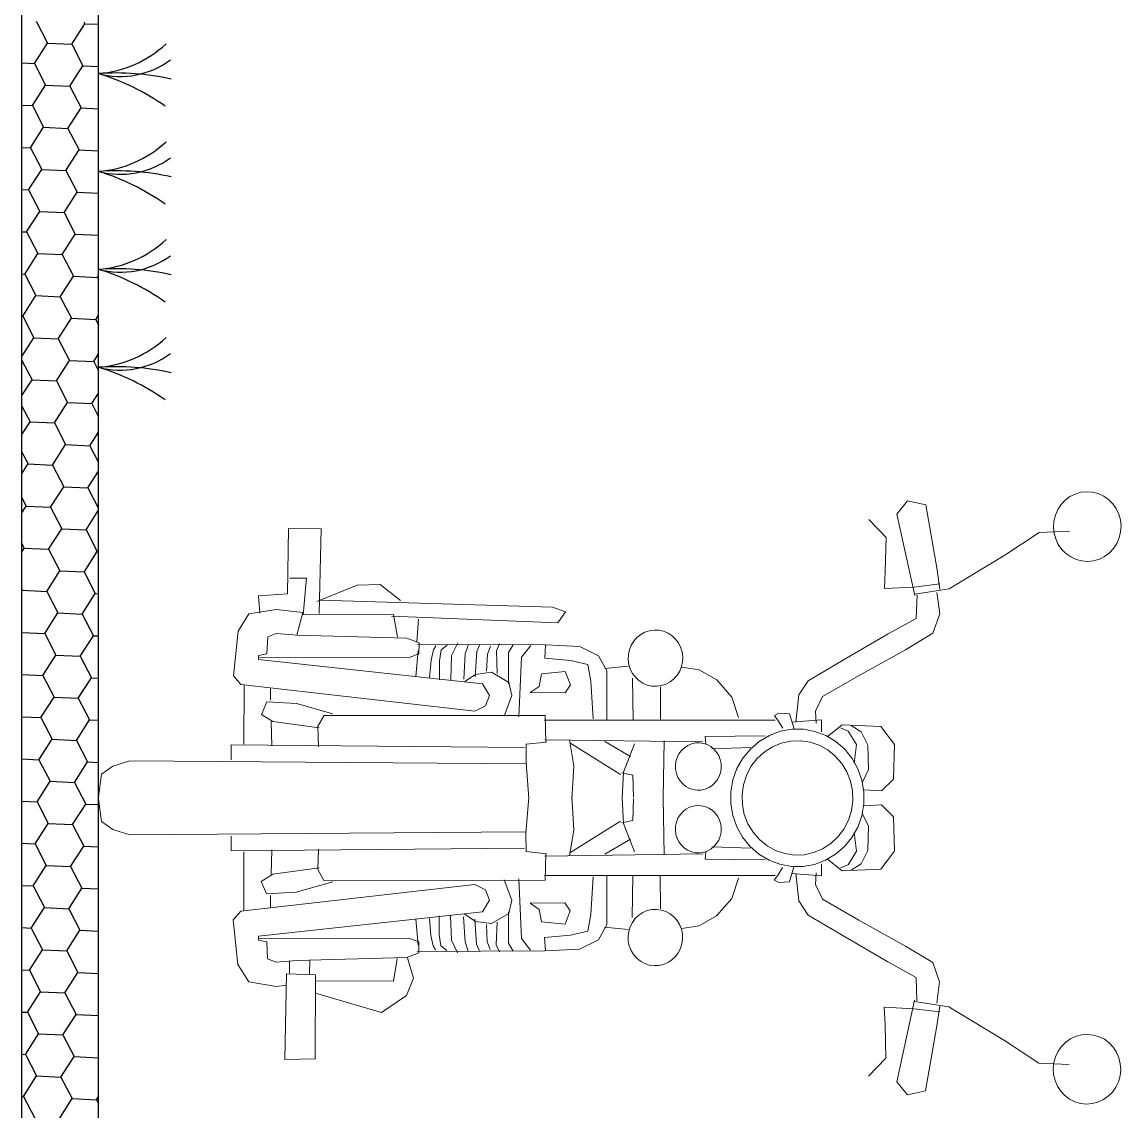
# Model space of a CAD drawing. Header units: feet. Extents: x 50754 to 76410, y 49660 to 67674.
# Drawn here: x 70058.4 to 70180.7, y 55077.6 to 55198.9 of the extents above; entities that cross this region are included whole.
import ezdxf

# ---------------------------------------------------------------- set-up
doc = ezdxf.new("R2010")
doc.units = ezdxf.units.FT
doc.linetypes.add('Amconstr', pattern=[9999, 9999, 0])
doc.layers.add('1_BIKE', color=1, linetype='Continuous', lineweight=0)
for name, color, linetype in [('1_BUSH', 3, 'Continuous'), ('1_HATCH', 8, 'Continuous'), ('1_LINE', 4, 'Continuous'), ('MS GATE', 1, 'Continuous')]:
    doc.layers.add(name, color=color, linetype=linetype)

# ---------------------------------------------------------------- blocks, each defined once
blk = doc.blocks.new('admin enlclave road')
at = {"layer": '1_BIKE', "color": 253, "linetype": 'Continuous'}
for p, q in [((44846.2877, -5347.1955), (44846.2749, -5347.2042)), ((44846.3017, -5347.1891), (44846.2877, -5347.1955)), ((44846.3166, -5347.1854), (44846.3017, -5347.1891)), ((44846.3319, -5347.1844), (44846.3166, -5347.1854)), ((44846.3472, -5347.1862), (44846.3319, -5347.1844)), ((44846.362, -5347.1907), (44846.3472, -5347.1862)), ((44846.3758, -5347.1977), (44846.362, -5347.1907)), ((44846.3882, -5347.2071), (44846.3758, -5347.1977)), ((44846.2549, -5347.2279), (44846.2481, -5347.242)), ((44846.2639, -5347.2151), (44846.2549, -5347.2279)), ((44846.2749, -5347.2042), (44846.2639, -5347.2151)), ((44846.3989, -5347.2186), (44846.3882, -5347.2071)), ((44846.4075, -5347.2318), (44846.3989, -5347.2186)), ((44846.4137, -5347.2463), (44846.4075, -5347.2318)), ((44846.2439, -5347.2572), (44846.2423, -5347.273)), ((44846.2481, -5347.242), (44846.2439, -5347.2572)), ((44846.4174, -5347.2617), (44846.4137, -5347.2463)), ((44845.8569, -5347.2725), (44845.834, -5347.3106)), ((44845.9054, -5347.2763), (44845.8569, -5347.2725)), ((44845.9574, -5347.4407), (44845.9054, -5347.2763)), ((44846.2423, -5347.273), (44846.2434, -5347.2888)), ((44846.2434, -5347.2888), (44846.2471, -5347.3042)), ((44846.4169, -5347.2933), (44846.4185, -5347.2775)), ((44846.4185, -5347.2775), (44846.4174, -5347.2617)), ((44845.834, -5347.3106), (44845.9093, -5347.5153)), ((44846.2078, -5347.3081), (44846.1272, -5347.3788)), ((44846.2858, -5347.2936), (44846.2078, -5347.3081)), ((44846.2471, -5347.3042), (44846.2533, -5347.3187)), ((44846.406, -5347.3226), (44846.4127, -5347.3084)), ((44846.4127, -5347.3084), (44846.4169, -5347.2933)), ((44845.8146, -5347.3751), (44845.7632, -5347.3345)), ((44846.2533, -5347.3187), (44846.2619, -5347.3319)), ((44846.2619, -5347.3319), (44846.2726, -5347.3434)), ((44846.2726, -5347.3434), (44846.285, -5347.3528)), ((44846.3732, -5347.355), (44846.3859, -5347.3463)), ((44846.3859, -5347.3463), (44846.3969, -5347.3354)), ((44846.3969, -5347.3354), (44846.406, -5347.3226)), ((44845.8242, -5347.4626), (44845.8146, -5347.3751)), ((44846.285, -5347.3528), (44846.2989, -5347.3598)), ((44846.2989, -5347.3598), (44846.3136, -5347.3643)), ((44846.3136, -5347.3643), (44846.3289, -5347.3661)), ((44846.3289, -5347.3661), (44846.3442, -5347.3651)), ((44846.3442, -5347.3651), (44846.3591, -5347.3614)), ((44846.3591, -5347.3614), (44846.3732, -5347.355)), ((44846.1272, -5347.3788), (44846.0477, -5347.4431)), ((44845.972, -5347.4904), (44845.9574, -5347.4407)), ((44846.0477, -5347.4431), (44845.9953, -5347.4852)), ((44845.8282, -5347.5075), (44845.8242, -5347.4626)), ((44845.9701, -5347.4762), (44845.9043, -5347.4932)), ((44845.9953, -5347.4852), (44845.9087, -5347.5112)), ((44845.9043, -5347.4932), (44845.8282, -5347.5075)), ((44845.9149, -5347.5124), (44845.9211, -5347.5736)), ((44845.9652, -5347.4995), (44845.9804, -5347.5532)), ((44844.3504, -5347.5533), (44844.2659, -5347.5646)), ((44844.2659, -5347.5646), (44844.2864, -5347.7332)), ((44844.3757, -5347.7729), (44844.3504, -5347.5533)), ((44845.9211, -5347.5736), (44845.8537, -5347.6238)), ((44845.9804, -5347.5532), (44845.9694, -5347.6063)), ((44845.8537, -5347.6238), (44845.745, -5347.7086)), ((44845.9694, -5347.6063), (44845.9044, -5347.6584)), ((44845.9044, -5347.6584), (44845.7934, -5347.7413)), ((44844.2869, -5347.6918), (44844.3301, -5347.6861)), ((44844.3301, -5347.6861), (44844.335, -5347.7824)), ((44844.4642, -5347.6867), (44844.3657, -5347.7432)), ((44844.3731, -5347.7381), (44844.9767, -5347.674)), ((44844.5229, -5347.6768), (44844.4642, -5347.6867)), ((44844.5814, -5347.7103), (44844.5229, -5347.6768)), ((44844.9767, -5347.674), (44845.0117, -5347.6817)), ((44845.0117, -5347.6817), (44844.9958, -5347.7127)), ((44844.9958, -5347.7127), (44844.5632, -5347.754)), ((44845.2145, -5347.7131), (44845.2058, -5347.7222)), ((44845.2246, -5347.7057), (44845.2145, -5347.7131)), ((44845.2358, -5347.7002), (44845.2246, -5347.7057)), ((44845.2477, -5347.6969), (44845.2358, -5347.7002)), ((44845.2601, -5347.6957), (44845.2477, -5347.6969)), ((44845.2724, -5347.6968), (44845.2601, -5347.6957)), ((44845.2845, -5347.7), (44845.2724, -5347.6968)), ((44845.2958, -5347.7054), (44845.2845, -5347.7)), ((44845.3061, -5347.7127), (44845.2958, -5347.7054)), ((44845.3149, -5347.7217), (44845.3061, -5347.7127)), ((44845.745, -5347.7086), (44845.6636, -5347.7731)), ((44844.2864, -5347.7332), (44844.2125, -5347.7493)), ((44845.1937, -5347.7443), (44845.1906, -5347.7567)), ((44845.1988, -5347.7327), (44845.1937, -5347.7443)), ((44845.2058, -5347.7222), (44845.1988, -5347.7327)), ((44845.3222, -5347.7321), (44845.3149, -5347.7217)), ((44845.3276, -5347.7437), (44845.3222, -5347.7321)), ((44845.3309, -5347.7561), (44845.3276, -5347.7437)), ((44845.7934, -5347.7413), (44845.7063, -5347.8087)), ((44844.2125, -5347.7493), (44844.2224, -5347.7934)), ((44844.3332, -5347.7765), (44844.2633, -5347.7776)), ((44844.3253, -5347.8374), (44844.3332, -5347.7765)), ((44844.5686, -5347.7492), (44844.331, -5347.783)), ((44844.5863, -5347.8067), (44844.5686, -5347.7492)), ((44844.638, -5347.8121), (44844.6341, -5347.7528)), ((44844.971, -5347.7738), (44844.6408, -5347.818)), ((44845.061, -5347.7659), (44844.972, -5347.7737)), ((44844.972, -5347.7737), (44844.9746, -5347.8084)), ((44845.1133, -5347.7837), (44845.061, -5347.7659)), ((44845.1906, -5347.7567), (44845.1897, -5347.7695)), ((44845.1897, -5347.7695), (44845.191, -5347.7822)), ((44845.3322, -5347.7688), (44845.3309, -5347.7561)), ((44845.3312, -5347.7816), (44845.3322, -5347.7688)), ((44845.6636, -5347.7731), (44845.6449, -5347.8128)), ((44844.1941, -5347.7992), (44844.1726, -5347.8475)), ((44844.2633, -5347.7776), (44844.1941, -5347.7992)), ((44844.3253, -5347.8374), (44844.6111, -5347.8054)), ((44844.6111, -5347.8054), (44844.6442, -5347.8134)), ((44844.733, -5347.8345), (44844.7444, -5347.8)), ((44844.7679, -5347.8258), (44844.7725, -5347.8004)), ((44844.7965, -5347.8157), (44844.802, -5347.7964)), ((44844.8249, -5347.8181), (44844.83, -5347.7968)), ((44844.8474, -5347.8069), (44844.8528, -5347.7876)), ((44844.8793, -5347.8067), (44844.8884, -5347.7849)), ((44844.9339, -5347.7808), (44844.9144, -5347.8144)), ((44845.1401, -5347.8194), (44845.1133, -5347.7837)), ((44845.1935, -5347.7998), (44845.1334, -5347.8141)), ((44845.191, -5347.7822), (44845.1943, -5347.7946)), ((44845.1943, -5347.7946), (44845.1997, -5347.8061)), ((44845.3231, -5347.8056), (44845.3282, -5347.7939)), ((44845.3282, -5347.7939), (44845.3312, -5347.7816)), ((44845.3784, -5347.7834), (44845.3324, -5347.7833)), ((44845.4271, -5347.8037), (44845.3784, -5347.7834)), ((44845.4724, -5347.8431), (44845.4271, -5347.8037)), ((44844.6442, -5347.8134), (44844.648, -5347.8418)), ((44844.6479, -5347.9016), (44844.6449, -5347.8339)), ((44844.6816, -5347.8538), (44844.6839, -5347.8266)), ((44844.6839, -5347.8266), (44844.6885, -5347.8157)), ((44844.7035, -5347.8529), (44844.7036, -5347.824)), ((44844.7036, -5347.824), (44844.7177, -5347.8097)), ((44844.7726, -5347.8912), (44844.7679, -5347.8258)), ((44844.8012, -5347.8812), (44844.7965, -5347.8157)), ((44844.8288, -5347.863), (44844.8249, -5347.8181)), ((44844.8572, -5347.8654), (44844.8474, -5347.8069)), ((44844.8902, -5347.8879), (44844.8793, -5347.8067)), ((44844.9144, -5347.8144), (44844.929, -5347.9694)), ((44844.9746, -5347.8084), (44845.0422, -5347.8056)), ((44845.0422, -5347.8056), (44845.0888, -5347.8097)), ((44845.0888, -5347.8097), (44845.1023, -5347.8512)), ((44845.1569, -5347.9451), (44845.1401, -5347.8194)), ((44845.1997, -5347.8061), (44845.2069, -5347.8166)), ((44845.2069, -5347.8166), (44845.2158, -5347.8256)), ((44845.2084, -5347.8288), (44845.225, -5347.9381)), ((44845.2158, -5347.8256), (44845.2261, -5347.8329)), ((44845.2261, -5347.8329), (44845.2374, -5347.8383)), ((44845.2861, -5347.838), (44845.2973, -5347.8326)), ((44845.2973, -5347.8326), (44845.3074, -5347.8252)), ((44845.3074, -5347.8252), (44845.3161, -5347.8161)), ((44845.3161, -5347.8161), (44845.3231, -5347.8056)), ((44845.6449, -5347.8128), (44845.6465, -5347.8848)), ((44845.7063, -5347.8087), (44845.6938, -5347.8496)), ((44844.1726, -5347.8475), (44844.1762, -5347.9647)), ((44844.6238, -5347.8553), (44844.2365, -5347.9071)), ((44844.2511, -5347.8515), (44844.2717, -5347.8405)), ((44844.2551, -5347.8963), (44844.2511, -5347.8515)), ((44844.2717, -5347.8405), (44844.3253, -5347.8374)), ((44844.648, -5347.8418), (44844.6238, -5347.8553)), ((44844.6836, -5347.899), (44844.6816, -5347.8538)), ((44844.7099, -5347.9016), (44844.7035, -5347.8529)), ((44844.7394, -5347.8977), (44844.733, -5347.8345)), ((44844.9721, -5347.8501), (44844.9706, -5347.8833)), ((44845.0323, -5347.8358), (44844.9721, -5347.8501)), ((44845.0506, -5347.8685), (44845.0323, -5347.8358)), ((44845.1023, -5347.8512), (44845.1212, -5347.9478)), ((44845.2374, -5347.8383), (44845.2494, -5347.8415)), ((44845.2494, -5347.8415), (44845.2618, -5347.8426)), ((44845.2618, -5347.8426), (44845.2742, -5347.8414)), ((44845.2742, -5347.8414), (44845.2861, -5347.838)), ((44845.2957, -5347.9286), (44845.2841, -5347.8414)), ((44845.4971, -5347.8934), (44845.4724, -5347.8431)), ((44845.6938, -5347.8496), (44845.6998, -5347.8798)), ((44844.7763, -5347.8969), (44844.8014, -5347.8749)), ((44844.8014, -5347.8749), (44844.8419, -5347.8633)), ((44844.8419, -5347.8633), (44844.8906, -5347.8837)), ((44844.8906, -5347.8837), (44844.9031, -5347.9171)), ((44844.9706, -5347.8833), (44844.9492, -5347.9027)), ((44844.9492, -5347.9027), (44845.0396, -5347.8906)), ((44845.5922, -5347.8869), (44844.996, -5347.9687)), ((44845.0396, -5347.8906), (44845.0506, -5347.8685)), ((44845.5996, -5347.8674), (44845.5887, -5347.875)), ((44845.5887, -5347.875), (44845.6004, -5347.8879)), ((44845.6274, -5347.8657), (44845.5996, -5347.8674)), ((44845.6004, -5347.8879), (44845.6146, -5347.9046)), ((44845.6444, -5347.9027), (44845.6274, -5347.8657)), ((44845.7125, -5347.8698), (44845.6366, -5347.8862)), ((44845.7165, -5347.9002), (44845.7125, -5347.8698)), ((44845.7672, -5347.8749), (44845.7339, -5347.9103)), ((44845.7851, -5347.889), (44845.7643, -5347.8835)), ((44845.868, -5347.8656), (44845.7672, -5347.8749)), ((44845.8113, -5347.9206), (44845.7851, -5347.889)), ((44845.8188, -5347.8866), (44845.791, -5347.8738)), ((44845.841, -5347.9187), (44845.8188, -5347.8866)), ((44845.9096, -5347.9075), (44845.868, -5347.8656)), ((44844.234, -5347.9033), (44844.2551, -5347.8963)), ((44844.2354, -5347.9134), (44844.234, -5347.9033)), ((44844.8233, -5347.8968), (44844.2354, -5347.9134)), ((44844.8451, -5347.9248), (44844.8233, -5347.8968)), ((44844.9031, -5347.9171), (44844.8904, -5347.9725)), ((44845.6096, -5347.9139), (44845.5828, -5347.9284)), ((44845.6385, -5347.9045), (44845.6096, -5347.9139)), ((44845.6686, -5347.9005), (44845.6385, -5347.9045)), ((44845.6989, -5347.9018), (44845.6686, -5347.9005)), ((44845.7286, -5347.9086), (44845.6989, -5347.9018)), ((44845.7568, -5347.9206), (44845.7286, -5347.9086)), ((44845.8514, -5347.9813), (44845.841, -5347.9187)), ((44845.9195, -5347.997), (44845.9096, -5347.9075)), ((44844.8388, -5347.9525), (44844.8451, -5347.9248)), ((44845.5721, -5347.9309), (44845.4171, -5347.9537)), ((44845.5588, -5347.9475), (44845.5385, -5347.9705)), ((44845.5828, -5347.9284), (44845.5588, -5347.9475)), ((44845.5946, -5347.9568), (44845.6164, -5347.944)), ((44845.6164, -5347.944), (44845.6402, -5347.9354)), ((44845.6402, -5347.9354), (44845.665, -5347.9311)), ((44845.665, -5347.9311), (44845.6903, -5347.9313)), ((44845.6903, -5347.9313), (44845.7151, -5347.9361)), ((44845.7151, -5347.9361), (44845.7388, -5347.9452)), ((44845.7388, -5347.9452), (44845.7607, -5347.9584)), ((44845.7825, -5347.9375), (44845.7568, -5347.9206)), ((44845.8051, -5347.9586), (44845.7825, -5347.9375)), ((44845.8119, -5347.9701), (44845.8113, -5347.9206)), ((44844.1762, -5347.9647), (44844.1988, -5347.9844)), ((44844.1988, -5347.9844), (44844.8131, -5347.9704)), ((44844.9963, -5347.9562), (44844.4246, -5348.0347)), ((44844.8131, -5347.9704), (44844.8388, -5347.9525)), ((44845.0075, -5348.025), (44844.9963, -5347.9562)), ((44845.4131, -5347.9687), (44845.0037, -5348.0193)), ((44845.3943, -5347.9743), (44845.3845, -5347.978)), ((44845.4046, -5347.9724), (44845.3943, -5347.9743)), ((44845.4151, -5347.9724), (44845.4046, -5347.9724)), ((44845.4254, -5347.9743), (44845.4151, -5347.9724)), ((44845.4171, -5347.9537), (44845.4218, -5347.9737)), ((44845.4353, -5347.978), (44845.4254, -5347.9743)), ((44845.5388, -5347.9663), (44845.4391, -5347.9838)), ((44845.5385, -5347.9705), (44845.5223, -5347.9969)), ((44845.5589, -5347.9932), (44845.5752, -5347.9734)), ((44845.5752, -5347.9734), (44845.5946, -5347.9568)), ((44845.7607, -5347.9584), (44845.78, -5347.9753)), ((44845.78, -5347.9753), (44845.7962, -5347.9954)), ((44845.8237, -5347.9835), (44845.8051, -5347.9586)), ((44844.207, -5347.9854), (44844.2273, -5348.1375)), ((44844.2768, -5347.9843), (44844.2809, -5348.0147)), ((44845.2315, -5348.0322), (44845.1595, -5348.0026)), ((44845.237, -5347.9984), (44845.2192, -5348.0751)), ((44845.3304, -5348.1284), (44845.3126, -5347.98)), ((44845.3609, -5347.9985), (44845.3557, -5348.0079)), ((44845.3675, -5347.9903), (44845.3609, -5347.9985)), ((44845.3755, -5347.9834), (44845.3675, -5347.9903)), ((44845.3845, -5347.978), (44845.3755, -5347.9834)), ((44845.4444, -5347.9834), (44845.4353, -5347.978)), ((44845.4524, -5347.9903), (44845.4444, -5347.9834)), ((44845.4592, -5347.9986), (44845.4524, -5347.9903)), ((44845.4645, -5348.0079), (44845.4592, -5347.9986)), ((44845.5223, -5347.9969), (44845.5109, -5348.0259)), ((44845.5463, -5348.0156), (44845.5589, -5347.9932)), ((44845.7962, -5347.9954), (44845.8088, -5348.0181)), ((44845.838, -5348.0112), (44845.8237, -5347.9835)), ((44845.84, -5348.0159), (44845.8514, -5347.9813)), ((44845.8921, -5348.0316), (44845.9195, -5347.997)), ((44844.2716, -5348.0201), (44844.2622, -5348.0544)), ((44844.3488, -5348.0139), (44844.2716, -5348.0201)), ((44844.4467, -5348.0276), (44844.3488, -5348.0139)), ((44844.4246, -5348.0347), (44844.4127, -5348.0652)), ((44844.9572, -5348.0379), (44845.0094, -5348.0247)), ((44845.0883, -5348.0761), (44845.0676, -5348.0107)), ((44845.2122, -5348.0822), (44845.0697, -5348.0187)), ((44845.3522, -5348.018), (44845.3504, -5348.0287)), ((44845.3504, -5348.0287), (44845.3505, -5348.0394)), ((44845.3557, -5348.0079), (44845.3522, -5348.018)), ((44845.4682, -5348.0181), (44845.4645, -5348.0079)), ((44845.4701, -5348.0287), (44845.4682, -5348.0181)), ((44845.4702, -5348.0395), (44845.4701, -5348.0287)), ((44845.5109, -5348.0259), (44845.5046, -5348.0564)), ((44845.5376, -5348.04), (44845.5463, -5348.0156)), ((44845.8088, -5348.0181), (44845.8174, -5348.0426)), ((44845.8473, -5348.0411), (44845.838, -5348.0112)), ((44845.8466, -5348.0356), (44845.8921, -5348.0316)), ((44844.9543, -5348.0465), (44844.1951, -5348.1438)), ((44844.2622, -5348.0544), (44844.2941, -5348.0687)), ((44844.9634, -5348.0845), (44844.9572, -5348.0379)), ((44845.3505, -5348.0394), (44845.3524, -5348.0501)), ((44845.3524, -5348.0501), (44845.3561, -5348.0602)), ((44845.3561, -5348.0602), (44845.3614, -5348.0696)), ((44845.4597, -5348.0696), (44845.4649, -5348.0603)), ((44845.4649, -5348.0603), (44845.4684, -5348.0501)), ((44845.4684, -5348.0501), (44845.4702, -5348.0395)), ((44845.5046, -5348.0564), (44845.5035, -5348.0877)), ((44845.5332, -5348.0656), (44845.5376, -5348.04)), ((44845.8174, -5348.0426), (44845.8218, -5348.0683)), ((44845.8515, -5348.0721), (44845.8473, -5348.0411)), ((44844.962, -5348.0888), (44843.9384, -5348.2215)), ((44844.2902, -5348.0692), (44844.3005, -5348.1318)), ((44844.2941, -5348.0687), (44844.4162, -5348.0689)), ((44844.4127, -5348.0652), (44844.4217, -5348.1177)), ((44844.9837, -5348.1768), (44844.9634, -5348.0845)), ((44845.095, -5348.164), (44845.0883, -5348.0761)), ((44845.2439, -5348.0801), (44845.2136, -5348.0779)), ((44845.2192, -5348.0751), (44845.2242, -5348.1426)), ((44845.2534, -5348.1366), (44845.2439, -5348.0801)), ((44845.3614, -5348.0696), (44845.3682, -5348.0778)), ((44845.3682, -5348.0778), (44845.3762, -5348.0848)), ((44845.3762, -5348.0848), (44845.3853, -5348.0902)), ((44845.3853, -5348.0902), (44845.3952, -5348.0939)), ((44845.4263, -5348.0939), (44845.4361, -5348.0902)), ((44845.4361, -5348.0902), (44845.4451, -5348.0848)), ((44845.4451, -5348.0848), (44845.4531, -5348.0779)), ((44845.4531, -5348.0779), (44845.4597, -5348.0696)), ((44845.5035, -5348.0877), (44845.5077, -5348.1187)), ((44845.5332, -5348.0916), (44845.5332, -5348.0656)), ((44845.5376, -5348.1173), (44845.5332, -5348.0916)), ((44845.8218, -5348.0683), (44845.8218, -5348.0943)), ((44845.8504, -5348.1034), (44845.8515, -5348.0721)), ((44845.8523, -5348.0769), (44845.8972, -5348.0685)), ((44845.8972, -5348.0685), (44845.9329, -5348.0945)), ((44845.3952, -5348.0939), (44845.4055, -5348.0957)), ((44845.4055, -5348.0957), (44845.416, -5348.0958)), ((44845.416, -5348.0958), (44845.4263, -5348.0939)), ((44845.5077, -5348.1187), (44845.517, -5348.1486)), ((44845.5462, -5348.1418), (44845.5376, -5348.1173)), ((44845.8173, -5348.1199), (44845.8087, -5348.1442)), ((44845.8218, -5348.0943), (44845.8173, -5348.1199)), ((44845.8441, -5348.134), (44845.8504, -5348.1034)), ((44845.8512, -5348.0978), (44845.8715, -5348.128)), ((44845.9329, -5348.0945), (44845.9473, -5348.1834)), ((44844.1951, -5348.1438), (44844.2002, -5348.1824)), ((44845.2374, -5348.2082), (44845.2241, -5348.1419)), ((44845.2539, -5348.1397), (44845.2599, -5348.1968)), ((44845.3302, -5348.1269), (44845.3529, -5348.2746)), ((44845.3861, -5348.1565), (44845.3934, -5348.1489)), ((44845.3934, -5348.1489), (44845.4019, -5348.1426)), ((44845.4019, -5348.1426), (44845.4113, -5348.1381)), ((44845.4113, -5348.1381), (44845.4214, -5348.1352)), ((44845.4214, -5348.1352), (44845.4318, -5348.1343)), ((44845.4318, -5348.1343), (44845.4422, -5348.1352)), ((44845.4422, -5348.1352), (44845.4524, -5348.1379)), ((44845.4524, -5348.1379), (44845.4619, -5348.1424)), ((44845.4619, -5348.1424), (44845.4706, -5348.1486)), ((44845.4706, -5348.1486), (44845.478, -5348.1562)), ((44845.517, -5348.1486), (44845.5313, -5348.1764)), ((44845.5588, -5348.1644), (44845.5462, -5348.1418)), ((44845.8087, -5348.1442), (44845.796, -5348.1667)), ((44845.8327, -5348.1629), (44845.8441, -5348.134)), ((44845.8364, -5348.1494), (44845.8492, -5348.1972)), ((44845.8715, -5348.128), (44845.8783, -5348.191)), ((44844.9833, -5348.1738), (44844.9885, -5348.2682)), ((44845.094, -5348.1561), (44845.1111, -5348.2426)), ((44845.3732, -5348.1856), (44845.3758, -5348.1752)), ((44845.3758, -5348.1752), (44845.3801, -5348.1654)), ((44845.3801, -5348.1654), (44845.3861, -5348.1565)), ((44845.478, -5348.1562), (44845.4841, -5348.165)), ((44845.4841, -5348.165), (44845.4887, -5348.1748)), ((44845.4887, -5348.1748), (44845.4915, -5348.1852)), ((44845.5313, -5348.1764), (44845.5499, -5348.2012)), ((44845.575, -5348.1845), (44845.5588, -5348.1644)), ((44845.796, -5348.1667), (44845.7798, -5348.1864)), ((44845.8165, -5348.1893), (44845.8327, -5348.1629)), ((44845.2287, -5348.2032), (44845.1086, -5348.3029)), ((44845.2599, -5348.1968), (44845.2313, -5348.207)), ((44845.3724, -5348.1964), (44845.3732, -5348.1856)), ((44845.3735, -5348.2071), (44845.3724, -5348.1964)), ((44845.4917, -5348.2067), (44845.4892, -5348.2171)), ((44845.4915, -5348.1852), (44845.4925, -5348.1959)), ((44845.4925, -5348.1959), (44845.4917, -5348.2067)), ((44845.5499, -5348.2012), (44845.5725, -5348.2224)), ((44845.5943, -5348.2014), (44845.575, -5348.1845)), ((44845.6161, -5348.2147), (44845.5943, -5348.2014)), ((44845.7604, -5348.203), (44845.7385, -5348.2158)), ((44845.7798, -5348.1864), (44845.7604, -5348.203)), ((44845.7962, -5348.2124), (44845.8165, -5348.1893)), ((44845.8492, -5348.1972), (44845.8324, -5348.2347)), ((44845.8783, -5348.191), (44845.8655, -5348.228)), ((44845.9473, -5348.1834), (44845.9185, -5348.235)), ((44843.9384, -5348.2215), (44843.897, -5348.2415)), ((44845.2752, -5348.2773), (44845.2374, -5348.2082)), ((44845.3763, -5348.2175), (44845.3735, -5348.2071)), ((44845.3808, -5348.2273), (44845.3763, -5348.2175)), ((44845.3869, -5348.2361), (44845.3808, -5348.2273)), ((44845.5745, -5348.2267), (44845.4737, -5348.2368)), ((44845.4848, -5348.2269), (44845.4789, -5348.2358)), ((44845.4892, -5348.2171), (44845.4848, -5348.2269)), ((44845.5725, -5348.2224), (44845.5982, -5348.2392)), ((44845.6398, -5348.2238), (44845.6161, -5348.2147)), ((44845.6647, -5348.2285), (44845.6398, -5348.2238)), ((44845.69, -5348.2288), (44845.6647, -5348.2285)), ((44845.7148, -5348.2245), (44845.69, -5348.2288)), ((44845.7385, -5348.2158), (44845.7148, -5348.2245)), ((44845.7454, -5348.2459), (44845.7722, -5348.2314)), ((44845.7722, -5348.2314), (44845.7962, -5348.2124)), ((44845.819, -5348.2532), (44845.7774, -5348.228)), ((44845.8324, -5348.2347), (44845.8139, -5348.2456)), ((44845.9185, -5348.235), (44845.819, -5348.2532)), ((44845.8655, -5348.228), (44845.8422, -5348.2478)), ((44843.897, -5348.2415), (44843.8702, -5348.2657)), ((44845.4527, -5348.2584), (44845.0449, -5348.3201)), ((44845.1111, -5348.2426), (44845.1087, -5348.3111)), ((44845.2608, -5348.2462), (44845.1995, -5348.2942)), ((44845.3944, -5348.2437), (44845.3869, -5348.2361)), ((44845.4031, -5348.2499), (44845.3944, -5348.2437)), ((44845.4126, -5348.2544), (44845.4031, -5348.2499)), ((44845.4227, -5348.2572), (44845.4126, -5348.2544)), ((44845.4332, -5348.2581), (44845.4227, -5348.2572)), ((44845.4436, -5348.2571), (44845.4332, -5348.2581)), ((44845.4537, -5348.2543), (44845.4436, -5348.2571)), ((44845.4631, -5348.2497), (44845.4537, -5348.2543)), ((44845.4606, -5348.2717), (44845.4597, -5348.2512)), ((44845.616, -5348.2519), (44845.4606, -5348.2717)), ((44845.4716, -5348.2434), (44845.4631, -5348.2497)), ((44845.4789, -5348.2358), (44845.4716, -5348.2434)), ((44845.5982, -5348.2392), (44845.6264, -5348.2512)), ((44845.6264, -5348.2512), (44845.6561, -5348.258)), ((44845.6561, -5348.258), (44845.6864, -5348.2594)), ((44845.6864, -5348.2594), (44845.7165, -5348.2553)), ((44845.6932, -5348.2596), (44845.6868, -5348.2997)), ((44845.7165, -5348.2553), (44845.7454, -5348.2459)), ((44845.7634, -5348.2424), (44845.7677, -5348.2728)), ((44843.8702, -5348.2657), (44843.8702, -5348.3256)), ((44844.986, -5348.2644), (44843.9646, -5348.4128)), ((44844.9885, -5348.2682), (44844.9951, -5348.3148)), ((44845.6473, -5348.2888), (44845.051, -5348.3709)), ((44845.647, -5348.3012), (44845.6548, -5348.2856)), ((44845.6548, -5348.2856), (44845.664, -5348.2657)), ((44845.7677, -5348.2728), (44845.6902, -5348.2776)), ((44845.7179, -5348.346), (44845.7, -5348.2762)), ((44845.7551, -5348.2973), (44845.7528, -5348.2667)), ((44844.99, -5348.3072), (44844.2327, -5348.4183)), ((44844.9951, -5348.3148), (44845.049, -5348.3134)), ((44845.047, -5348.3136), (44845.0547, -5348.3828)), ((44845.5539, -5348.3082), (44845.5436, -5348.3634)), ((44845.6596, -5348.3056), (44845.647, -5348.3012)), ((44845.6868, -5348.2997), (44845.6596, -5348.3056)), ((44845.7782, -5348.3333), (44845.7551, -5348.2973)), ((44843.8702, -5348.3256), (44843.8709, -5348.3309)), ((44843.8871, -5348.3886), (44843.871, -5348.3309)), ((44845.2123, -5348.3502), (44845.23, -5348.4758)), ((44845.2932, -5348.4483), (44845.2798, -5348.3386)), ((44845.3505, -5348.3286), (44845.3627, -5348.4158)), ((44845.7466, -5348.3791), (44845.7179, -5348.346)), ((44845.8801, -5348.3747), (44845.7782, -5348.3333)), ((44845.185, -5348.4553), (44845.1773, -5348.3572)), ((44845.5436, -5348.3634), (44845.5106, -5348.4135)), ((44846.0093, -5348.4247), (44845.8801, -5348.3747)), ((44843.9194, -5348.4047), (44843.8871, -5348.3886)), ((44843.9646, -5348.4128), (44843.9194, -5348.4047)), ((44844.2327, -5348.4183), (44844.2273, -5348.3798)), ((44844.3443, -5348.4645), (44844.3374, -5348.4014)), ((44844.4633, -5348.4353), (44844.4579, -5348.3824)), ((44845.0547, -5348.3828), (44844.483, -5348.4615)), ((44844.9754, -5348.4457), (44844.9484, -5348.3958)), ((44845.0139, -5348.5415), (44844.9864, -5348.3883)), ((44845.8423, -5348.4193), (44845.7466, -5348.3791)), ((44844.2867, -5348.5677), (44844.2654, -5348.4158)), ((44844.2791, -5348.5709), (44844.8745, -5348.4186)), ((44844.3482, -5348.464), (44844.4657, -5348.4309)), ((44844.483, -5348.4615), (44844.4633, -5348.4353)), ((44844.8745, -5348.4186), (44844.904, -5348.4289)), ((44844.904, -5348.4289), (44844.9175, -5348.4539)), ((44845.0237, -5348.4471), (44845.114, -5348.4344)), ((44845.114, -5348.4344), (44845.1306, -5348.4527)), ((44845.3092, -5348.4396), (44845.3186, -5348.4314)), ((44845.3186, -5348.4314), (44845.3293, -5348.425)), ((44845.3293, -5348.425), (44845.341, -5348.4207)), ((44845.341, -5348.4207), (44845.3532, -5348.4184)), ((44845.3532, -5348.4184), (44845.3656, -5348.4185)), ((44845.3656, -5348.4185), (44845.3778, -5348.4207)), ((44845.3778, -5348.4207), (44845.3895, -5348.4251)), ((44845.3895, -5348.4251), (44845.4003, -5348.4315)), ((44845.4003, -5348.4315), (44845.4099, -5348.4398)), ((44845.5106, -5348.4135), (44845.4691, -5348.4462)), ((44845.9698, -5348.4716), (44845.8423, -5348.4193)), ((44846.0859, -5348.4573), (44846.0093, -5348.4247)), ((44844.3213, -5348.4864), (44844.3482, -5348.464)), ((44844.5062, -5348.4623), (44844.4156, -5348.502)), ((44844.9175, -5348.4539), (44844.9041, -5348.4867)), ((44844.9724, -5348.4812), (44844.9754, -5348.4457)), ((44845.0495, -5348.46), (44845.0237, -5348.4471)), ((44845.06, -5348.4916), (44845.0495, -5348.46)), ((44845.1306, -5348.4527), (44845.1217, -5348.4891)), ((44845.1832, -5348.499), (44845.185, -5348.4553)), ((44845.2909, -5348.4725), (44845.2951, -5348.4605)), ((44845.2951, -5348.4605), (44845.3012, -5348.4494)), ((44845.3012, -5348.4494), (44845.3092, -5348.4396)), ((44845.4099, -5348.4398), (44845.4179, -5348.4496)), ((44845.4179, -5348.4496), (44845.4242, -5348.4607)), ((44845.4242, -5348.4607), (44845.4285, -5348.4727)), ((44845.4691, -5348.4462), (44845.4248, -5348.4587)), ((44846.1107, -5348.5054), (44846.0859, -5348.4573)), ((44844.3396, -5348.5169), (44844.3213, -5348.4864)), ((44844.9041, -5348.4867), (44844.3334, -5348.6293)), ((44844.931, -5348.5139), (44844.9724, -5348.4812)), ((44844.9709, -5348.4773), (44844.9822, -5348.5584)), ((44845.1217, -5348.4891), (44845.06, -5348.4916)), ((44845.23, -5348.4758), (44845.2138, -5348.5174)), ((44845.2867, -5348.4802), (44845.2249, -5348.4828)), ((44845.2889, -5348.4851), (44845.2909, -5348.4725)), ((44845.2889, -5348.4979), (44845.2889, -5348.4851)), ((44845.4285, -5348.4727), (44845.4308, -5348.4853)), ((44845.4308, -5348.4853), (44845.4309, -5348.4981)), ((44846.0481, -5348.5019), (44845.9698, -5348.4716)), ((44844.4156, -5348.502), (44844.3396, -5348.5169)), ((44844.3543, -5348.5499), (44844.35, -5348.5195)), ((44844.7689, -5348.5224), (44844.7791, -5348.5664)), ((44844.7936, -5348.5127), (44844.8004, -5348.5613)), ((44844.8231, -5348.5085), (44844.8338, -5348.5711)), ((44844.8567, -5348.5058), (44844.8698, -5348.5701)), ((44844.8588, -5348.4993), (44844.8889, -5348.5137)), ((44844.887, -5348.5078), (44844.9001, -5348.572)), ((44844.8889, -5348.5137), (44844.931, -5348.5139)), ((44844.9185, -5348.5178), (44844.9267, -5348.5621)), ((44844.9451, -5348.5078), (44844.9514, -5348.5669)), ((44845.0735, -5348.531), (44845.1394, -5348.5155)), ((44845.1394, -5348.5155), (44845.1832, -5348.499)), ((44845.2138, -5348.5174), (44845.1681, -5348.5486)), ((44845.2912, -5348.5105), (44845.2889, -5348.4979)), ((44845.2955, -5348.5225), (44845.2912, -5348.5105)), ((44845.4288, -5348.5107), (44845.4246, -5348.5227)), ((44845.4309, -5348.4981), (44845.4288, -5348.5107)), ((44846.0586, -5348.5624), (44846.0481, -5348.5019)), ((44846.1106, -5348.5612), (44846.1107, -5348.5054)), ((44844.7339, -5348.5294), (44844.7492, -5348.5954)), ((44845.0418, -5348.5686), (44845.0139, -5348.5415)), ((44845.0803, -5348.5652), (44845.0735, -5348.531)), ((44845.1681, -5348.5486), (44845.0803, -5348.5652)), ((44845.3018, -5348.5336), (44845.2955, -5348.5225)), ((44845.3098, -5348.5435), (44845.3018, -5348.5336)), ((44845.3194, -5348.5517), (44845.3098, -5348.5435)), ((44845.4105, -5348.5436), (44845.4011, -5348.5518)), ((44845.4185, -5348.5338), (44845.4105, -5348.5436)), ((44845.4246, -5348.5227), (44845.4185, -5348.5338)), ((44844.2626, -5348.5959), (44844.2791, -5348.5709)), ((44845.0793, -5348.5653), (44844.7495, -5348.6119)), ((44844.7791, -5348.5664), (44844.7887, -5348.5919)), ((44844.8004, -5348.5613), (44844.8083, -5348.5891)), ((44844.8338, -5348.5711), (44844.8541, -5348.6013)), ((44844.8698, -5348.5701), (44844.881, -5348.5933)), ((44844.9001, -5348.572), (44844.9105, -5348.5892)), ((44844.9267, -5348.5621), (44844.9374, -5348.5812)), ((44844.9514, -5348.5669), (44844.9618, -5348.584)), ((44844.9822, -5348.5584), (44844.9969, -5348.577)), ((44845.3302, -5348.5581), (44845.3194, -5348.5517)), ((44845.3419, -5348.5625), (44845.3302, -5348.5581)), ((44845.3541, -5348.5648), (44845.3419, -5348.5625)), ((44845.3665, -5348.5648), (44845.3541, -5348.5648)), ((44845.3787, -5348.5626), (44845.3665, -5348.5648)), ((44845.3904, -5348.5582), (44845.3787, -5348.5626)), ((44845.4011, -5348.5518), (44845.3904, -5348.5582)), ((44846.035, -5348.7786), (44846.0525, -5348.5612)), ((44846.1434, -5348.5669), (44846.053, -5348.5652)), ((44846.1195, -5348.5682), (44846.1188, -5348.62)), ((44846.2052, -5348.5933), (44846.1434, -5348.5669)), ((44844.2906, -5348.7098), (44844.2626, -5348.5959)), ((44844.723, -5348.5805), (44844.3362, -5348.6351)), ((44844.75, -5348.587), (44844.723, -5348.5805)), ((44844.754, -5348.6154), (44844.75, -5348.587)), ((44844.7887, -5348.5919), (44844.796, -5348.6012)), ((44844.8083, -5348.5891), (44844.8258, -5348.5991)), ((44846.0536, -5348.5837), (44845.9765, -5348.5905)), ((44845.9765, -5348.5905), (44845.9847, -5348.6348)), ((44846.1215, -5348.5824), (44846.0536, -5348.5837)), ((44846.299, -5348.6338), (44846.2052, -5348.5933)), ((44846.458, -5348.6163), (44846.4694, -5348.6058)), ((44846.4694, -5348.6058), (44846.4825, -5348.5975)), ((44846.4825, -5348.5975), (44846.4967, -5348.5917)), ((44846.4967, -5348.5917), (44846.5117, -5348.5885)), ((44846.5117, -5348.5885), (44846.5271, -5348.588)), ((44846.5271, -5348.588), (44846.5423, -5348.5903)), ((44846.5423, -5348.5903), (44846.5569, -5348.5953)), ((44846.5569, -5348.5953), (44846.5705, -5348.6029)), ((44846.5705, -5348.6029), (44846.5826, -5348.6127)), ((44844.3334, -5348.6293), (44844.3348, -5348.6395)), ((44844.4404, -5348.6783), (44844.7243, -5348.632)), ((44844.7243, -5348.632), (44844.754, -5348.6154)), ((44844.7264, -5348.6323), (44844.7491, -5348.683)), ((44845.9847, -5348.6348), (44845.9989, -5348.7217)), ((44846.1188, -5348.62), (44846.113, -5348.7924)), ((44846.3956, -5348.6801), (44846.299, -5348.6338)), ((44846.4414, -5348.6426), (44846.4486, -5348.6287)), ((44846.4486, -5348.6287), (44846.458, -5348.6163)), ((44846.5826, -5348.6127), (44846.5929, -5348.6245)), ((44846.5929, -5348.6245), (44846.601, -5348.638)), ((44844.3348, -5348.6395), (44844.357, -5348.6405)), ((44844.357, -5348.6405), (44844.3652, -5348.6848)), ((44844.7, -5348.6375), (44844.6984, -5348.6977)), ((44846.4345, -5348.6733), (44846.4367, -5348.6577)), ((44846.4367, -5348.6577), (44846.4414, -5348.6426)), ((44846.601, -5348.638), (44846.6068, -5348.6528)), ((44846.6068, -5348.6528), (44846.61, -5348.6683)), ((44844.3652, -5348.6848), (44844.388, -5348.6898)), ((44844.388, -5348.6898), (44844.4404, -5348.6783)), ((44844.4229, -5348.6821), (44844.4271, -5348.7136)), ((44844.4751, -5348.6726), (44844.4785, -5348.7088)), ((44844.7491, -5348.683), (44844.7374, -5348.73)), ((44846.4747, -5348.6731), (44846.3956, -5348.6801)), ((44846.4351, -5348.6892), (44846.4345, -5348.6733)), ((44846.4383, -5348.7047), (44846.4351, -5348.6892)), ((44846.6106, -5348.6841), (44846.6084, -5348.6998)), ((44846.61, -5348.6683), (44846.6106, -5348.6841)), ((44844.3244, -5348.7505), (44844.2906, -5348.7098)), ((44844.4945, -5348.7087), (44844.4195, -5348.7167)), ((44844.4195, -5348.7167), (44844.4451, -5348.9383)), ((44844.5234, -5348.9258), (44844.4945, -5348.7087)), ((44844.6984, -5348.6977), (44844.4966, -5348.7244)), ((44845.9989, -5348.7217), (44845.9603, -5348.7747)), ((44846.4441, -5348.7194), (44846.4383, -5348.7047)), ((44846.4522, -5348.7329), (44846.4441, -5348.7194)), ((44846.6037, -5348.7148), (44846.5965, -5348.7287)), ((44846.6084, -5348.6998), (44846.6037, -5348.7148)), ((44844.3968, -5348.7527), (44844.3244, -5348.7505)), ((44844.4229, -5348.7458), (44844.3968, -5348.7527)), ((44844.7374, -5348.73), (44844.6785, -5348.7832)), ((44846.4625, -5348.7447), (44846.4522, -5348.7329)), ((44846.4746, -5348.7546), (44846.4625, -5348.7447)), ((44846.5757, -5348.7516), (44846.5626, -5348.7599)), ((44846.5871, -5348.7411), (44846.5757, -5348.7516)), ((44846.5965, -5348.7287), (44846.5871, -5348.7411)), ((44844.6785, -5348.7832), (44844.5008, -5348.7562)), ((44846.0673, -5348.8091), (44846.035, -5348.7786)), ((44846.4882, -5348.7621), (44846.4746, -5348.7546)), ((44846.5028, -5348.7671), (44846.4882, -5348.7621)), ((44846.518, -5348.7694), (44846.5028, -5348.7671)), ((44846.5334, -5348.769), (44846.518, -5348.7694)), ((44846.5484, -5348.7658), (44846.5334, -5348.769)), ((44846.5626, -5348.7599), (44846.5484, -5348.7658)), ((44846.113, -5348.7924), (44846.0673, -5348.8091)), ((44844.4451, -5348.9383), (44844.5234, -5348.9258))]:
    blk.add_line(p, q, dxfattribs=at)
at = {"layer": '1_BUSH', "color": 253}
for centre, radius, start, end in [((44843.5501, -5346.1683), 0.2939, 282.4567, 320.7195), ((44843.6403, -5346.2358), 0.2212, 263.0526, 314.2177), ((44843.7484, -5347.0984), 0.6571, 85.2316, 101.847), ((44843.5145, -5347.0632), 0.6159, 62.6608, 80.7433), ((44843.5849, -5346.4214), 0.2939, 282.4567, 320.7195), ((44843.6751, -5346.4889), 0.2212, 263.0526, 314.2177), ((44843.7832, -5347.3515), 0.6571, 85.2316, 101.847), ((44843.5493, -5347.3163), 0.6159, 62.6608, 80.7433), ((44843.6197, -5346.6746), 0.2939, 282.4567, 320.7195), ((44843.7099, -5346.7421), 0.2212, 263.0526, 314.2177), ((44843.818, -5347.6047), 0.6571, 85.2316, 101.847), ((44843.5841, -5347.5695), 0.6159, 62.6608, 80.7433), ((44843.6545, -5346.9278), 0.2939, 282.4567, 320.7195), ((44843.7447, -5346.9952), 0.2212, 263.0526, 314.2177), ((44843.8528, -5347.8579), 0.6571, 85.2316, 101.847), ((44843.6188, -5347.8226), 0.6159, 62.6608, 80.7433)]:
    blk.add_arc(centre, radius, start, end, dxfattribs=at)
at = {"layer": '1_HATCH', "color": 253, "linetype": 'Continuous'}
for p, q in [((44843.434, -5346.3426), (44843.4348, -5346.3438)), ((44843.434, -5346.3426), (44843.4348, -5346.3438)), ((44843.5338, -5346.3887), (44843.5604, -5346.3311)), ((44843.5575, -5346.327), (44843.5604, -5346.3311)), ((44843.5604, -5346.3311), (44843.5961, -5346.3278)), ((44843.4348, -5346.3438), (44843.4706, -5346.3945)), ((44843.4439, -5346.4521), (44843.4706, -5346.3945)), ((44843.4706, -5346.3945), (44843.5338, -5346.3887)), ((44843.5338, -5346.3887), (44843.5704, -5346.4406)), ((44843.4117, -5346.4551), (44843.4439, -5346.4521)), ((44843.4439, -5346.4521), (44843.4805, -5346.504)), ((44843.5438, -5346.4983), (44843.5704, -5346.4406)), ((44843.5704, -5346.4406), (44843.6111, -5346.4369)), ((44843.4539, -5346.5617), (44843.4805, -5346.504)), ((44843.4805, -5346.504), (44843.5438, -5346.4983)), ((44843.5438, -5346.4983), (44843.5804, -5346.5502)), ((44843.4267, -5346.5641), (44843.4539, -5346.5617)), ((44843.4539, -5346.5617), (44843.4905, -5346.6136)), ((44843.5537, -5346.6078), (44843.5804, -5346.5502)), ((44843.5804, -5346.5501), (44843.6261, -5346.546)), ((44843.4639, -5346.6712), (44843.4905, -5346.6136)), ((44843.4905, -5346.6135), (44843.5537, -5346.6078)), ((44843.5537, -5346.6078), (44843.5904, -5346.6597)), ((44843.5903, -5346.6597), (44843.6411, -5346.6551)), ((44843.4417, -5346.6732), (44843.4639, -5346.6712)), ((44843.4639, -5346.6712), (44843.5005, -5346.7231)), ((44843.5637, -5346.7173), (44843.5903, -5346.6597)), ((44843.4738, -5346.7807), (44843.5005, -5346.7231)), ((44843.5005, -5346.7231), (44843.5637, -5346.7173)), ((44843.5637, -5346.7173), (44843.6003, -5346.7692)), ((44843.5737, -5346.8269), (44843.6003, -5346.7692)), ((44843.6003, -5346.7692), (44843.6561, -5346.7641)), ((44843.4567, -5346.7823), (44843.4738, -5346.7807)), ((44843.4738, -5346.7807), (44843.5105, -5346.8326)), ((44843.5104, -5346.8326), (44843.5737, -5346.8269)), ((44843.5737, -5346.8269), (44843.6103, -5346.8787)), ((44843.4838, -5346.8903), (44843.5104, -5346.8326)), ((44843.5837, -5346.9364), (44843.6103, -5346.8788)), ((44843.6103, -5346.8787), (44843.6711, -5346.8732)), ((44843.4717, -5346.8914), (44843.4838, -5346.8903)), ((44843.4838, -5346.8903), (44843.5204, -5346.9421)), ((44843.4938, -5346.9998), (44843.5204, -5346.9422)), ((44843.5204, -5346.9421), (44843.5837, -5346.9364)), ((44843.5837, -5346.9364), (44843.6203, -5346.9883)), ((44843.4867, -5347.0004), (44843.4938, -5346.9998)), ((44843.4938, -5346.9998), (44843.5304, -5347.0517)), ((44843.5936, -5347.0459), (44843.6203, -5346.9883)), ((44843.6203, -5346.9883), (44843.6835, -5346.9825)), ((44843.6835, -5346.9825), (44843.6855, -5346.9782)), ((44843.6835, -5346.9825), (44843.6868, -5346.9871)), ((44843.5038, -5347.1093), (44843.5304, -5347.0517)), ((44843.5304, -5347.0517), (44843.5936, -5347.0459)), ((44843.5936, -5347.0459), (44843.6302, -5347.0978)), ((44843.6935, -5347.0921), (44843.6994, -5347.0792)), ((44843.5017, -5347.1095), (44843.5038, -5347.1093)), ((44843.5038, -5347.1093), (44843.5404, -5347.1612)), ((44843.6036, -5347.1555), (44843.6302, -5347.0978)), ((44843.6302, -5347.0978), (44843.6935, -5347.0921)), ((44843.6935, -5347.0921), (44843.703, -5347.1056)), ((44843.516, -5347.2139), (44843.5404, -5347.1612)), ((44843.5404, -5347.1612), (44843.6036, -5347.1555)), ((44843.6036, -5347.1555), (44843.6402, -5347.2073)), ((44843.6402, -5347.2073), (44843.7034, -5347.2016)), ((44843.7034, -5347.2016), (44843.7133, -5347.1803)), ((44843.7035, -5347.2016), (44843.7193, -5347.2241)), ((44843.5174, -5347.2241), (44843.5503, -5347.2707)), ((44843.6136, -5347.265), (44843.6402, -5347.2073)), ((44843.5299, -5347.3149), (44843.5503, -5347.2708)), ((44843.5503, -5347.2707), (44843.6136, -5347.265)), ((44843.6136, -5347.265), (44843.6502, -5347.3169)), ((44843.7134, -5347.3111), (44843.7272, -5347.2813)), ((44843.6235, -5347.3745), (44843.6502, -5347.3169)), ((44843.6502, -5347.3169), (44843.7134, -5347.3111)), ((44843.7134, -5347.3111), (44843.7356, -5347.3426)), ((44843.5337, -5347.3426), (44843.5603, -5347.3803)), ((44843.5603, -5347.3803), (44843.6235, -5347.3745)), ((44843.6236, -5347.3745), (44843.6602, -5347.4264)), ((44843.5438, -5347.416), (44843.5603, -5347.3803)), ((44843.7234, -5347.4207), (44843.7411, -5347.3824)), ((44843.6335, -5347.4841), (44843.6601, -5347.4264)), ((44843.6601, -5347.4264), (44843.7234, -5347.4206)), ((44843.7234, -5347.4207), (44843.7519, -5347.461)), ((44843.55, -5347.4611), (44843.5703, -5347.4898)), ((44843.5577, -5347.517), (44843.5703, -5347.4898)), ((44843.5703, -5347.4898), (44843.6335, -5347.484)), ((44843.6335, -5347.4841), (44843.6701, -5347.5359)), ((44843.7334, -5347.5302), (44843.755, -5347.4834)), ((44843.6435, -5347.5936), (44843.6701, -5347.5359)), ((44843.6701, -5347.5359), (44843.7334, -5347.5302)), ((44843.7334, -5347.5302), (44843.7682, -5347.5795)), ((44843.5663, -5347.5796), (44843.5803, -5347.5993)), ((44843.5716, -5347.6181), (44843.5803, -5347.5993)), ((44843.5803, -5347.5993), (44843.6435, -5347.5936)), ((44843.6435, -5347.5936), (44843.6801, -5347.6455)), ((44843.7433, -5347.6397), (44843.7689, -5347.5845)), ((44843.6535, -5347.7031), (44843.6801, -5347.6455)), ((44843.6801, -5347.6455), (44843.7433, -5347.6397)), ((44843.7433, -5347.6397), (44843.7799, -5347.6916)), ((44843.5826, -5347.698), (44843.5902, -5347.7089)), ((44843.5855, -5347.7191), (44843.5902, -5347.7089)), ((44843.5902, -5347.7089), (44843.6535, -5347.7031)), ((44843.6535, -5347.7031), (44843.6901, -5347.755)), ((44843.7533, -5347.7493), (44843.7799, -5347.6916)), ((44843.7799, -5347.6916), (44843.7835, -5347.6913)), ((44843.6634, -5347.8127), (44843.6901, -5347.755)), ((44843.6901, -5347.755), (44843.7533, -5347.7492)), ((44843.7533, -5347.7492), (44843.7899, -5347.8011)), ((44843.7633, -5347.8588), (44843.7899, -5347.8011)), ((44843.7899, -5347.8011), (44843.7985, -5347.8003)), ((44843.5989, -5347.8165), (44843.6002, -5347.8184)), ((44843.5994, -5347.8202), (44843.6002, -5347.8184)), ((44843.6002, -5347.8184), (44843.6634, -5347.8126)), ((44843.6634, -5347.8126), (44843.7, -5347.8645)), ((44843.7, -5347.8645), (44843.7633, -5347.8588)), ((44843.7633, -5347.8588), (44843.7999, -5347.9107)), ((44843.6734, -5347.9222), (44843.7, -5347.8645)), ((44843.7732, -5347.9683), (44843.7999, -5347.9107)), ((44843.7999, -5347.9107), (44843.8135, -5347.9094)), ((44843.6141, -5347.9276), (44843.6734, -5347.9222)), ((44843.6734, -5347.9222), (44843.71, -5347.9741)), ((44843.6834, -5348.0317), (44843.71, -5347.9741)), ((44843.71, -5347.9741), (44843.7732, -5347.9683)), ((44843.7733, -5347.9683), (44843.8099, -5348.0202)), ((44843.6291, -5348.0366), (44843.6834, -5348.0317)), ((44843.6834, -5348.0317), (44843.72, -5348.0836)), ((44843.7832, -5348.0778), (44843.8099, -5348.0202)), ((44843.8099, -5348.0202), (44843.8285, -5348.0185)), ((44843.6934, -5348.1413), (44843.72, -5348.0836)), ((44843.72, -5348.0836), (44843.7832, -5348.0778)), ((44843.7832, -5348.0778), (44843.8198, -5348.1297)), ((44843.6441, -5348.1457), (44843.6934, -5348.1412)), ((44843.6934, -5348.1412), (44843.73, -5348.1931)), ((44843.7932, -5348.1874), (44843.8198, -5348.1297)), ((44843.8198, -5348.1297), (44843.8435, -5348.1276)), ((44843.7033, -5348.2508), (44843.73, -5348.1931)), ((44843.73, -5348.1931), (44843.7932, -5348.1874)), ((44843.7932, -5348.1874), (44843.8298, -5348.2393)), ((44843.6591, -5348.2548), (44843.7033, -5348.2508)), ((44843.7033, -5348.2508), (44843.7399, -5348.3027)), ((44843.8032, -5348.2969), (44843.8298, -5348.2393)), ((44843.8298, -5348.2393), (44843.8585, -5348.2366)), ((44843.7133, -5348.3603), (44843.7399, -5348.3027)), ((44843.7399, -5348.3027), (44843.8032, -5348.2969)), ((44843.8032, -5348.2969), (44843.8398, -5348.3488)), ((44843.8131, -5348.4064), (44843.8398, -5348.3488)), ((44843.8398, -5348.3488), (44843.8735, -5348.3457)), ((44843.6741, -5348.3639), (44843.7133, -5348.3603)), ((44843.7133, -5348.3603), (44843.7499, -5348.4122)), ((44843.7499, -5348.4122), (44843.8131, -5348.4064)), ((44843.8131, -5348.4064), (44843.8498, -5348.4583)), ((44843.7233, -5348.4698), (44843.7499, -5348.4122)), ((44843.8231, -5348.516), (44843.8497, -5348.4583)), ((44843.8497, -5348.4583), (44843.8885, -5348.4548)), ((44843.6891, -5348.473), (44843.7233, -5348.4698)), ((44843.7233, -5348.4698), (44843.7599, -5348.5217)), ((44843.7332, -5348.5794), (44843.7599, -5348.5217)), ((44843.7599, -5348.5217), (44843.8231, -5348.516)), ((44843.8231, -5348.516), (44843.8597, -5348.5679)), ((44843.7041, -5348.582), (44843.7332, -5348.5794)), ((44843.7332, -5348.5794), (44843.7699, -5348.6313)), ((44843.8331, -5348.6255), (44843.8597, -5348.5679)), ((44843.8597, -5348.5679), (44843.9035, -5348.5639)), ((44843.7432, -5348.6889), (44843.7698, -5348.6313)), ((44843.7698, -5348.6313), (44843.8331, -5348.6255)), ((44843.8331, -5348.6255), (44843.8697, -5348.6774)), ((44843.7191, -5348.6911), (44843.7432, -5348.6889)), ((44843.7432, -5348.6889), (44843.7798, -5348.7408)), ((44843.8431, -5348.735), (44843.8697, -5348.6774)), ((44843.8697, -5348.6774), (44843.9185, -5348.6729)), ((44843.7532, -5348.7984), (44843.7798, -5348.7408)), ((44843.7798, -5348.7408), (44843.8431, -5348.735)), ((44843.8431, -5348.735), (44843.8797, -5348.7869)), ((44843.7341, -5348.8002), (44843.7532, -5348.7984)), ((44843.7532, -5348.7984), (44843.7898, -5348.8503)), ((44843.853, -5348.8446), (44843.8797, -5348.7869)), ((44843.8797, -5348.7869), (44843.9334, -5348.782)), ((44843.7632, -5348.908), (44843.7898, -5348.8503)), ((44843.7898, -5348.8503), (44843.853, -5348.8446)), ((44843.853, -5348.8446), (44843.8896, -5348.8965)), ((44843.8896, -5348.8965), (44843.9484, -5348.8911)), ((44843.7491, -5348.9093), (44843.7632, -5348.908)), ((44843.7632, -5348.908), (44843.7998, -5348.9599)), ((44843.863, -5348.9541), (44843.8896, -5348.8965)), ((44843.7731, -5349.0175), (44843.7998, -5348.9599)), ((44843.7998, -5348.9599), (44843.863, -5348.9541)), ((44843.863, -5348.9541), (44843.8996, -5349.006)), ((44843.873, -5349.0636), (44843.8996, -5349.006)), ((44843.8996, -5349.006), (44843.9628, -5349.0002)), ((44843.9628, -5349.0002), (44843.9633, -5348.9992)), ((44843.9629, -5349.0002), (44843.9636, -5349.0013)), ((44843.764, -5349.0183), (44843.7731, -5349.0175)), ((44843.7731, -5349.0175), (44843.8097, -5349.0694)), ((44843.8097, -5349.0694), (44843.873, -5349.0636)), ((44843.873, -5349.0636), (44843.9096, -5349.1155)), ((44843.7831, -5349.127), (44843.8097, -5349.0694)), ((44843.8829, -5349.1732), (44843.9096, -5349.1155)), ((44843.9096, -5349.1155), (44843.9728, -5349.1098)), ((44843.9728, -5349.1098), (44843.9772, -5349.1003)), ((44843.9728, -5349.1098), (44843.9799, -5349.1197)), ((44843.779, -5349.1274), (44843.7831, -5349.127)), ((44843.7831, -5349.127), (44843.8197, -5349.1789))]:
    blk.add_line(p, q, dxfattribs=at)
at = {"layer": '1_LINE', "color": 253}
for p, q in [((44844.2207, -5350.8717), (44843.2345, -5343.6964)), ((44844.0225, -5350.899), (44843.0363, -5343.7236))]:
    blk.add_line(p, q, dxfattribs=at)

msp = doc.modelspace()

# ---------------------------------------------------------------- block references
at = {"layer": 'MS GATE', "linetype": 'Amconstr', "lineweight": 25, "xscale": 42.66674600251998, "yscale": 42.66674600251998, "zscale": 42.66674600251998, "rotation": 352.174150691152}
msp.add_blockref('admin enlclave road', (-1794383.54152, 541708.42207), dxfattribs=at)

doc.saveas('drawing.dxf')
